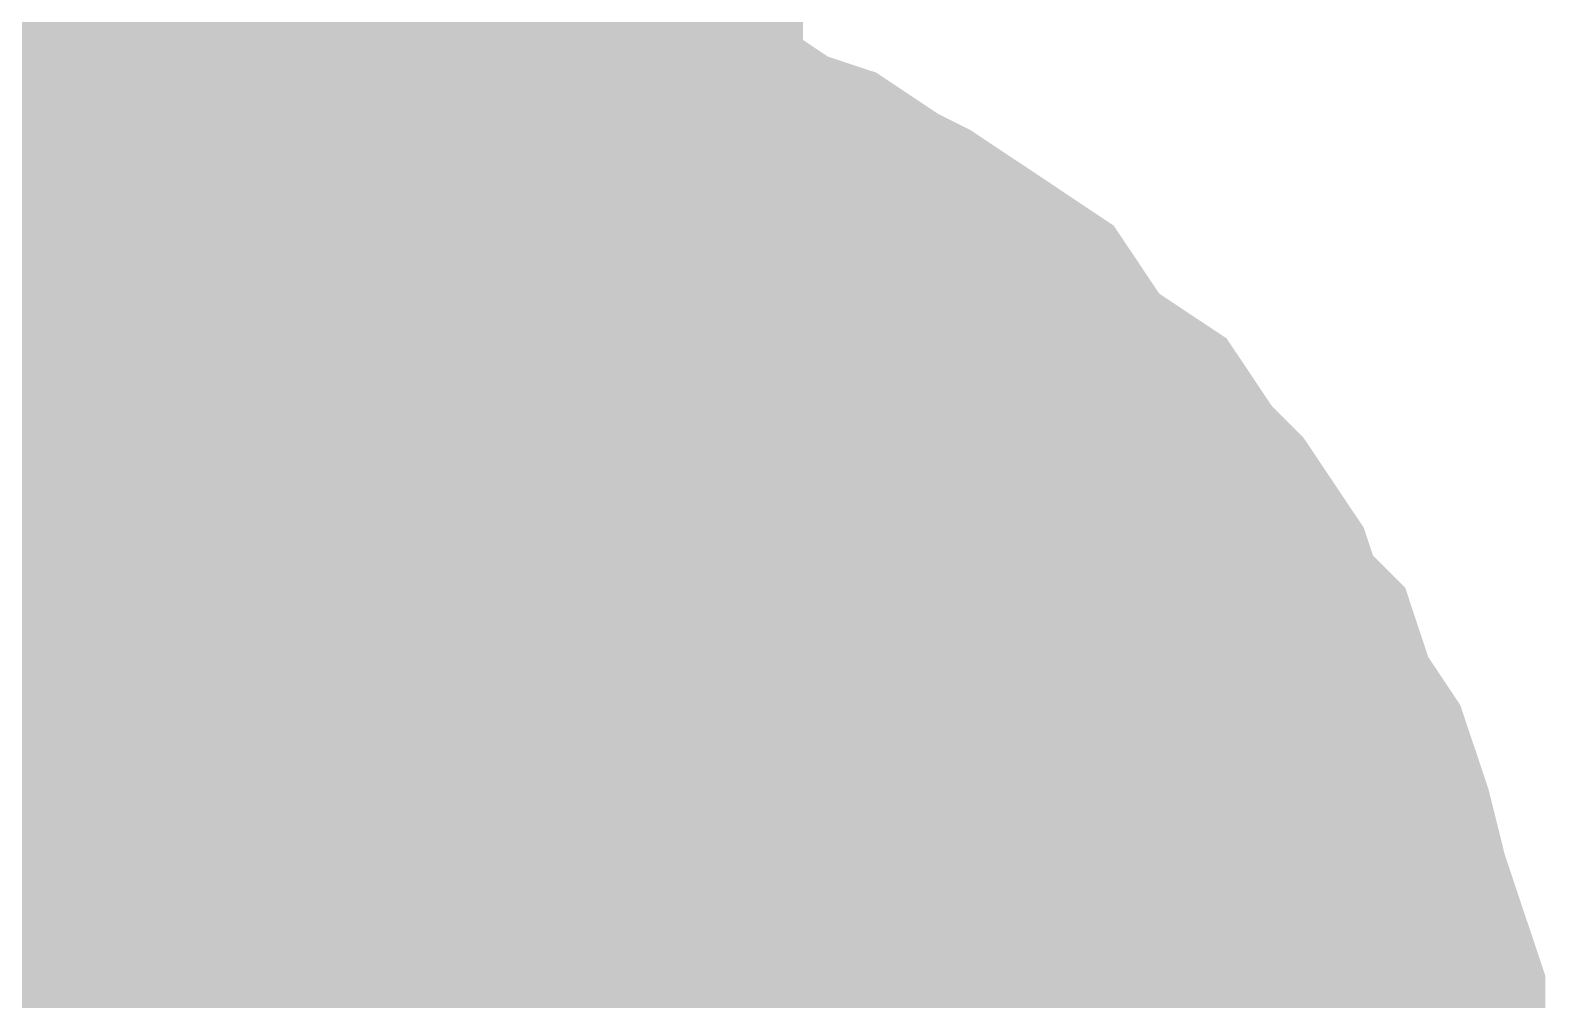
# Model space of a CAD drawing. Header units: inches. Extents: x 0 to 841, y 0 to 594.
# Drawn here: x 47.369 to 48.434, y 257.659 to 258.333 of the extents above; entities that cross this region are included whole.
import ezdxf

# ---------------------------------------------------------------- set-up
doc = ezdxf.new("R2010")
doc.units = ezdxf.units.IN
doc.layers.add('Sheet', color=255, linetype='Continuous')

msp = doc.modelspace()

# ---------------------------------------------------------------- linework, layer by layer
at = {"layer": 'Sheet'}
for points in [[(47.532, 257.4943, 0.7493, 0.7493, 0), (47.532, 262.4915, 0.7493, 0.7493, 0)], [(47.532, 262.4915, 0.2997, 0.2997, 0), (47.532, 257.4943, 0.2997, 0.2997, 0)], [(47.1951, 258.1793, 0.2997, 0.2997, 0), (47.2288, 258.2018, 0.2997, 0.2997, 0), (47.2625, 258.213, 0.2997, 0.2997, 0), (47.3074, 258.2243, 0.2997, 0.2997, 0), (47.3411, 258.2355, 0.2997, 0.2997, 0), (47.3747, 258.2467, 0.2997, 0.2997, 0), (47.4197, 258.2467, 0.2997, 0.2997, 0), (47.4533, 258.2579, 0.2997, 0.2997, 0), (47.487, 258.2579, 0.2997, 0.2997, 0), (47.532, 258.2579, 0.2997, 0.2997, 0)], [(47.1951, 258.1793, 0.2997, 0.2997, 0), (47.2288, 258.2018, 0.2997, 0.2997, 0), (47.2625, 258.213, 0.2997, 0.2997, 0), (47.3074, 258.2243, 0.2997, 0.2997, 0), (47.3411, 258.2355, 0.2997, 0.2997, 0), (47.3747, 258.2467, 0.2997, 0.2997, 0), (47.4197, 258.2467, 0.2997, 0.2997, 0), (47.4533, 258.2579, 0.2997, 0.2997, 0), (47.487, 258.2579, 0.2997, 0.2997, 0), (47.532, 258.2579, 0.2997, 0.2997, 0)], [(47.1951, 258.1793, 0.2997, 0.2997, 0), (47.2288, 258.2018, 0.2997, 0.2997, 0), (47.2625, 258.213, 0.2997, 0.2997, 0), (47.3074, 258.2243, 0.2997, 0.2997, 0), (47.3411, 258.2355, 0.2997, 0.2997, 0), (47.3747, 258.2467, 0.2997, 0.2997, 0), (47.4197, 258.2467, 0.2997, 0.2997, 0), (47.4533, 258.2579, 0.2997, 0.2997, 0), (47.487, 258.2579, 0.2997, 0.2997, 0), (47.532, 258.2579, 0.2997, 0.2997, 0)], [(47.1951, 258.1793, 0.2997, 0.2997, 0), (47.2288, 258.2018, 0.2997, 0.2997, 0), (47.2625, 258.213, 0.2997, 0.2997, 0), (47.3074, 258.2243, 0.2997, 0.2997, 0), (47.3411, 258.2355, 0.2997, 0.2997, 0), (47.3747, 258.2467, 0.2997, 0.2997, 0), (47.4197, 258.2467, 0.2997, 0.2997, 0), (47.4533, 258.2579, 0.2997, 0.2997, 0), (47.487, 258.2579, 0.2997, 0.2997, 0), (47.532, 258.2579, 0.2997, 0.2997, 0)], [(47.1951, 258.1793, 0.2997, 0.2997, 0), (47.2288, 258.2018, 0.2997, 0.2997, 0), (47.2625, 258.213, 0.2997, 0.2997, 0), (47.3074, 258.2243, 0.2997, 0.2997, 0), (47.3411, 258.2355, 0.2997, 0.2997, 0), (47.3747, 258.2467, 0.2997, 0.2997, 0), (47.4197, 258.2467, 0.2997, 0.2997, 0), (47.4533, 258.2579, 0.2997, 0.2997, 0), (47.487, 258.2579, 0.2997, 0.2997, 0), (47.532, 258.2579, 0.2997, 0.2997, 0)], [(47.532, 258.2579, 0.2997, 0.2997, 0), (47.532, 258.2579, 0.2997, 0.2997, 0)], [(47.532, 258.2579, 0.2997, 0.2997, 0), (47.5656, 258.2579, 0.2997, 0.2997, 0), (47.6106, 258.2579, 0.2997, 0.2997, 0), (47.6442, 258.2467, 0.2997, 0.2997, 0), (47.6892, 258.2467, 0.2997, 0.2997, 0), (47.7228, 258.2355, 0.2997, 0.2997, 0), (47.7565, 258.2243, 0.2997, 0.2997, 0), (47.7902, 258.213, 0.2997, 0.2997, 0), (47.8239, 258.2018, 0.2997, 0.2997, 0), (47.8576, 258.1793, 0.2997, 0.2997, 0), (47.8913, 258.1681, 0.2997, 0.2997, 0), (47.925, 258.1456, 0.2997, 0.2997, 0), (47.9474, 258.1344, 0.2997, 0.2997, 0), (47.9811, 258.112, 0.2997, 0.2997, 0), (48.0148, 258.0895, 0.2997, 0.2997, 0), (48.0373, 258.0558, 0.2997, 0.2997, 0), (48.0597, 258.0333, 0.2997, 0.2997, 0), (48.0934, 258.0109, 0.2997, 0.2997, 0), (48.1159, 257.9772, 0.2997, 0.2997, 0), (48.1383, 257.9547, 0.2997, 0.2997, 0), (48.1608, 257.9211, 0.2997, 0.2997, 0), (48.172, 257.8874, 0.2997, 0.2997, 0), (48.1945, 257.8649, 0.2997, 0.2997, 0), (48.2057, 257.8312, 0.2997, 0.2997, 0), (48.2281, 257.7975, 0.2997, 0.2997, 0), (48.2394, 257.7638, 0.2997, 0.2997, 0), (48.2506, 257.7189, 0.2997, 0.2997, 0), (48.2618, 257.6852, 0.2997, 0.2997, 0), (48.2731, 257.6515, 0.2997, 0.2997, 0), (48.2731, 257.6066, 0.2997, 0.2997, 0), (48.2843, 257.5729, 0.2997, 0.2997, 0), (48.2843, 257.5392, 0.2997, 0.2997, 0), (48.2843, 257.4943, 0.2997, 0.2997, 0)], [(47.532, 258.2579, 0.2997, 0.2997, 0), (47.532, 258.2579, 0.2997, 0.2997, 0)], [(47.532, 258.2579, 0.2997, 0.2997, 0), (47.5656, 258.2579, 0.2997, 0.2997, 0), (47.6106, 258.2579, 0.2997, 0.2997, 0), (47.6442, 258.2467, 0.2997, 0.2997, 0), (47.6892, 258.2467, 0.2997, 0.2997, 0), (47.7228, 258.2355, 0.2997, 0.2997, 0), (47.7565, 258.2243, 0.2997, 0.2997, 0), (47.7902, 258.213, 0.2997, 0.2997, 0), (47.8239, 258.2018, 0.2997, 0.2997, 0), (47.8576, 258.1793, 0.2997, 0.2997, 0), (47.8913, 258.1681, 0.2997, 0.2997, 0), (47.925, 258.1456, 0.2997, 0.2997, 0), (47.9474, 258.1344, 0.2997, 0.2997, 0), (47.9811, 258.112, 0.2997, 0.2997, 0), (48.0148, 258.0895, 0.2997, 0.2997, 0), (48.0373, 258.0558, 0.2997, 0.2997, 0), (48.0597, 258.0333, 0.2997, 0.2997, 0), (48.0934, 258.0109, 0.2997, 0.2997, 0), (48.1159, 257.9772, 0.2997, 0.2997, 0), (48.1383, 257.9547, 0.2997, 0.2997, 0), (48.1608, 257.9211, 0.2997, 0.2997, 0), (48.172, 257.8874, 0.2997, 0.2997, 0), (48.1945, 257.8649, 0.2997, 0.2997, 0), (48.2057, 257.8312, 0.2997, 0.2997, 0), (48.2281, 257.7975, 0.2997, 0.2997, 0), (48.2394, 257.7638, 0.2997, 0.2997, 0), (48.2506, 257.7189, 0.2997, 0.2997, 0), (48.2618, 257.6852, 0.2997, 0.2997, 0), (48.2731, 257.6515, 0.2997, 0.2997, 0), (48.2731, 257.6066, 0.2997, 0.2997, 0), (48.2843, 257.5729, 0.2997, 0.2997, 0), (48.2843, 257.5392, 0.2997, 0.2997, 0), (48.2843, 257.4943, 0.2997, 0.2997, 0)], [(47.532, 258.2579, 0.2997, 0.2997, 0), (47.532, 258.2579, 0.2997, 0.2997, 0)], [(47.532, 258.2579, 0.2997, 0.2997, 0), (47.5656, 258.2579, 0.2997, 0.2997, 0), (47.6106, 258.2579, 0.2997, 0.2997, 0), (47.6442, 258.2467, 0.2997, 0.2997, 0), (47.6892, 258.2467, 0.2997, 0.2997, 0), (47.7228, 258.2355, 0.2997, 0.2997, 0), (47.7565, 258.2243, 0.2997, 0.2997, 0), (47.7902, 258.213, 0.2997, 0.2997, 0), (47.8239, 258.2018, 0.2997, 0.2997, 0), (47.8576, 258.1793, 0.2997, 0.2997, 0), (47.8913, 258.1681, 0.2997, 0.2997, 0), (47.925, 258.1456, 0.2997, 0.2997, 0), (47.9474, 258.1344, 0.2997, 0.2997, 0), (47.9811, 258.112, 0.2997, 0.2997, 0), (48.0148, 258.0895, 0.2997, 0.2997, 0), (48.0373, 258.0558, 0.2997, 0.2997, 0), (48.0597, 258.0333, 0.2997, 0.2997, 0), (48.0934, 258.0109, 0.2997, 0.2997, 0), (48.1159, 257.9772, 0.2997, 0.2997, 0), (48.1383, 257.9547, 0.2997, 0.2997, 0), (48.1608, 257.9211, 0.2997, 0.2997, 0), (48.172, 257.8874, 0.2997, 0.2997, 0), (48.1945, 257.8649, 0.2997, 0.2997, 0), (48.2057, 257.8312, 0.2997, 0.2997, 0), (48.2281, 257.7975, 0.2997, 0.2997, 0), (48.2394, 257.7638, 0.2997, 0.2997, 0), (48.2506, 257.7189, 0.2997, 0.2997, 0), (48.2618, 257.6852, 0.2997, 0.2997, 0), (48.2731, 257.6515, 0.2997, 0.2997, 0), (48.2731, 257.6066, 0.2997, 0.2997, 0), (48.2843, 257.5729, 0.2997, 0.2997, 0), (48.2843, 257.5392, 0.2997, 0.2997, 0), (48.2843, 257.4943, 0.2997, 0.2997, 0)], [(47.532, 258.2579, 0.2997, 0.2997, 0), (47.532, 258.2579, 0.2997, 0.2997, 0)], [(47.532, 258.2579, 0.2997, 0.2997, 0), (47.5656, 258.2579, 0.2997, 0.2997, 0), (47.6106, 258.2579, 0.2997, 0.2997, 0), (47.6442, 258.2467, 0.2997, 0.2997, 0), (47.6892, 258.2467, 0.2997, 0.2997, 0), (47.7228, 258.2355, 0.2997, 0.2997, 0), (47.7565, 258.2243, 0.2997, 0.2997, 0), (47.7902, 258.213, 0.2997, 0.2997, 0), (47.8239, 258.2018, 0.2997, 0.2997, 0), (47.8576, 258.1793, 0.2997, 0.2997, 0), (47.8913, 258.1681, 0.2997, 0.2997, 0), (47.925, 258.1456, 0.2997, 0.2997, 0), (47.9474, 258.1344, 0.2997, 0.2997, 0), (47.9811, 258.112, 0.2997, 0.2997, 0), (48.0148, 258.0895, 0.2997, 0.2997, 0), (48.0373, 258.0558, 0.2997, 0.2997, 0), (48.0597, 258.0333, 0.2997, 0.2997, 0), (48.0934, 258.0109, 0.2997, 0.2997, 0), (48.1159, 257.9772, 0.2997, 0.2997, 0), (48.1383, 257.9547, 0.2997, 0.2997, 0), (48.1608, 257.9211, 0.2997, 0.2997, 0), (48.172, 257.8874, 0.2997, 0.2997, 0), (48.1945, 257.8649, 0.2997, 0.2997, 0), (48.2057, 257.8312, 0.2997, 0.2997, 0), (48.2281, 257.7975, 0.2997, 0.2997, 0), (48.2394, 257.7638, 0.2997, 0.2997, 0), (48.2506, 257.7189, 0.2997, 0.2997, 0), (48.2618, 257.6852, 0.2997, 0.2997, 0), (48.2731, 257.6515, 0.2997, 0.2997, 0), (48.2731, 257.6066, 0.2997, 0.2997, 0), (48.2843, 257.5729, 0.2997, 0.2997, 0), (48.2843, 257.5392, 0.2997, 0.2997, 0), (48.2843, 257.4943, 0.2997, 0.2997, 0)], [(47.532, 258.2579, 0.2997, 0.2997, 0), (47.532, 258.2579, 0.2997, 0.2997, 0)], [(47.532, 258.2579, 0.2997, 0.2997, 0), (47.5656, 258.2579, 0.2997, 0.2997, 0), (47.6106, 258.2579, 0.2997, 0.2997, 0), (47.6442, 258.2467, 0.2997, 0.2997, 0), (47.6892, 258.2467, 0.2997, 0.2997, 0), (47.7228, 258.2355, 0.2997, 0.2997, 0), (47.7565, 258.2243, 0.2997, 0.2997, 0), (47.7902, 258.213, 0.2997, 0.2997, 0), (47.8239, 258.2018, 0.2997, 0.2997, 0), (47.8576, 258.1793, 0.2997, 0.2997, 0), (47.8913, 258.1681, 0.2997, 0.2997, 0), (47.925, 258.1456, 0.2997, 0.2997, 0), (47.9474, 258.1344, 0.2997, 0.2997, 0), (47.9811, 258.112, 0.2997, 0.2997, 0), (48.0148, 258.0895, 0.2997, 0.2997, 0), (48.0373, 258.0558, 0.2997, 0.2997, 0), (48.0597, 258.0333, 0.2997, 0.2997, 0), (48.0934, 258.0109, 0.2997, 0.2997, 0), (48.1159, 257.9772, 0.2997, 0.2997, 0), (48.1383, 257.9547, 0.2997, 0.2997, 0), (48.1608, 257.9211, 0.2997, 0.2997, 0), (48.172, 257.8874, 0.2997, 0.2997, 0), (48.1945, 257.8649, 0.2997, 0.2997, 0), (48.2057, 257.8312, 0.2997, 0.2997, 0), (48.2281, 257.7975, 0.2997, 0.2997, 0), (48.2394, 257.7638, 0.2997, 0.2997, 0), (48.2506, 257.7189, 0.2997, 0.2997, 0), (48.2618, 257.6852, 0.2997, 0.2997, 0), (48.2731, 257.6515, 0.2997, 0.2997, 0), (48.2731, 257.6066, 0.2997, 0.2997, 0), (48.2843, 257.5729, 0.2997, 0.2997, 0), (48.2843, 257.5392, 0.2997, 0.2997, 0), (48.2843, 257.4943, 0.2997, 0.2997, 0)], [(47.3074, 258.2243, 0.0991, 0.0991, 0), (47.3411, 258.2355, 0.0991, 0.0991, 0), (47.3747, 258.2467, 0.0991, 0.0991, 0), (47.4197, 258.2467, 0.0991, 0.0991, 0), (47.4533, 258.2579, 0.0991, 0.0991, 0), (47.487, 258.2579, 0.0991, 0.0991, 0), (47.532, 258.2579, 0.0991, 0.0991, 0)], [(47.3074, 258.2243, 0.0991, 0.0991, 0), (47.3411, 258.2355, 0.0991, 0.0991, 0), (47.3747, 258.2467, 0.0991, 0.0991, 0), (47.4197, 258.2467, 0.0991, 0.0991, 0), (47.4533, 258.2579, 0.0991, 0.0991, 0), (47.487, 258.2579, 0.0991, 0.0991, 0), (47.532, 258.2579, 0.0991, 0.0991, 0)], [(47.3074, 258.2243, 0.0991, 0.0991, 0), (47.3411, 258.2355, 0.0991, 0.0991, 0), (47.3747, 258.2467, 0.0991, 0.0991, 0), (47.4197, 258.2467, 0.0991, 0.0991, 0), (47.4533, 258.2579, 0.0991, 0.0991, 0), (47.487, 258.2579, 0.0991, 0.0991, 0), (47.532, 258.2579, 0.0991, 0.0991, 0)], [(47.3074, 258.2243, 0.0991, 0.0991, 0), (47.3411, 258.2355, 0.0991, 0.0991, 0), (47.3747, 258.2467, 0.0991, 0.0991, 0), (47.4197, 258.2467, 0.0991, 0.0991, 0), (47.4533, 258.2579, 0.0991, 0.0991, 0), (47.487, 258.2579, 0.0991, 0.0991, 0), (47.532, 258.2579, 0.0991, 0.0991, 0)], [(47.3074, 258.2243, 0.0991, 0.0991, 0), (47.3411, 258.2355, 0.0991, 0.0991, 0), (47.3747, 258.2467, 0.0991, 0.0991, 0), (47.4197, 258.2467, 0.0991, 0.0991, 0), (47.4533, 258.2579, 0.0991, 0.0991, 0), (47.487, 258.2579, 0.0991, 0.0991, 0), (47.532, 258.2579, 0.0991, 0.0991, 0)], [(47.532, 258.2579, 0.0991, 0.0991, 0), (47.532, 258.2579, 0.0991, 0.0991, 0)], [(47.532, 258.2579, 0.0991, 0.0991, 0), (47.5656, 258.2579, 0.0991, 0.0991, 0), (47.6106, 258.2579, 0.0991, 0.0991, 0), (47.6442, 258.2467, 0.0991, 0.0991, 0), (47.6892, 258.2467, 0.0991, 0.0991, 0), (47.7228, 258.2355, 0.0991, 0.0991, 0), (47.7565, 258.2243, 0.0991, 0.0991, 0), (47.7902, 258.213, 0.0991, 0.0991, 0), (47.8239, 258.2018, 0.0991, 0.0991, 0), (47.8576, 258.1793, 0.0991, 0.0991, 0), (47.8913, 258.1681, 0.0991, 0.0991, 0), (47.925, 258.1456, 0.0991, 0.0991, 0), (47.9474, 258.1344, 0.0991, 0.0991, 0), (47.9811, 258.112, 0.0991, 0.0991, 0), (48.0148, 258.0895, 0.0991, 0.0991, 0), (48.0373, 258.0558, 0.0991, 0.0991, 0), (48.0597, 258.0333, 0.0991, 0.0991, 0), (48.0934, 258.0109, 0.0991, 0.0991, 0), (48.1159, 257.9772, 0.0991, 0.0991, 0), (48.1383, 257.9547, 0.0991, 0.0991, 0), (48.1608, 257.9211, 0.0991, 0.0991, 0), (48.172, 257.8874, 0.0991, 0.0991, 0), (48.1945, 257.8649, 0.0991, 0.0991, 0), (48.2057, 257.8312, 0.0991, 0.0991, 0), (48.2281, 257.7975, 0.0991, 0.0991, 0), (48.2394, 257.7638, 0.0991, 0.0991, 0), (48.2506, 257.7189, 0.0991, 0.0991, 0), (48.2618, 257.6852, 0.0991, 0.0991, 0), (48.2731, 257.6515, 0.0991, 0.0991, 0), (48.2731, 257.6066, 0.0991, 0.0991, 0)], [(47.532, 258.2579, 0.0991, 0.0991, 0), (47.532, 258.2579, 0.0991, 0.0991, 0)], [(47.532, 258.2579, 0.0991, 0.0991, 0), (47.5656, 258.2579, 0.0991, 0.0991, 0), (47.6106, 258.2579, 0.0991, 0.0991, 0), (47.6442, 258.2467, 0.0991, 0.0991, 0), (47.6892, 258.2467, 0.0991, 0.0991, 0), (47.7228, 258.2355, 0.0991, 0.0991, 0), (47.7565, 258.2243, 0.0991, 0.0991, 0), (47.7902, 258.213, 0.0991, 0.0991, 0), (47.8239, 258.2018, 0.0991, 0.0991, 0), (47.8576, 258.1793, 0.0991, 0.0991, 0), (47.8913, 258.1681, 0.0991, 0.0991, 0), (47.925, 258.1456, 0.0991, 0.0991, 0), (47.9474, 258.1344, 0.0991, 0.0991, 0), (47.9811, 258.112, 0.0991, 0.0991, 0), (48.0148, 258.0895, 0.0991, 0.0991, 0), (48.0373, 258.0558, 0.0991, 0.0991, 0), (48.0597, 258.0333, 0.0991, 0.0991, 0), (48.0934, 258.0109, 0.0991, 0.0991, 0), (48.1159, 257.9772, 0.0991, 0.0991, 0), (48.1383, 257.9547, 0.0991, 0.0991, 0), (48.1608, 257.9211, 0.0991, 0.0991, 0), (48.172, 257.8874, 0.0991, 0.0991, 0), (48.1945, 257.8649, 0.0991, 0.0991, 0), (48.2057, 257.8312, 0.0991, 0.0991, 0), (48.2281, 257.7975, 0.0991, 0.0991, 0), (48.2394, 257.7638, 0.0991, 0.0991, 0), (48.2506, 257.7189, 0.0991, 0.0991, 0), (48.2618, 257.6852, 0.0991, 0.0991, 0), (48.2731, 257.6515, 0.0991, 0.0991, 0), (48.2731, 257.6066, 0.0991, 0.0991, 0)], [(47.532, 258.2579, 0.0991, 0.0991, 0), (47.532, 258.2579, 0.0991, 0.0991, 0)], [(47.532, 258.2579, 0.0991, 0.0991, 0), (47.5656, 258.2579, 0.0991, 0.0991, 0), (47.6106, 258.2579, 0.0991, 0.0991, 0), (47.6442, 258.2467, 0.0991, 0.0991, 0), (47.6892, 258.2467, 0.0991, 0.0991, 0), (47.7228, 258.2355, 0.0991, 0.0991, 0), (47.7565, 258.2243, 0.0991, 0.0991, 0), (47.7902, 258.213, 0.0991, 0.0991, 0), (47.8239, 258.2018, 0.0991, 0.0991, 0), (47.8576, 258.1793, 0.0991, 0.0991, 0), (47.8913, 258.1681, 0.0991, 0.0991, 0), (47.925, 258.1456, 0.0991, 0.0991, 0), (47.9474, 258.1344, 0.0991, 0.0991, 0), (47.9811, 258.112, 0.0991, 0.0991, 0), (48.0148, 258.0895, 0.0991, 0.0991, 0), (48.0373, 258.0558, 0.0991, 0.0991, 0), (48.0597, 258.0333, 0.0991, 0.0991, 0), (48.0934, 258.0109, 0.0991, 0.0991, 0), (48.1159, 257.9772, 0.0991, 0.0991, 0), (48.1383, 257.9547, 0.0991, 0.0991, 0), (48.1608, 257.9211, 0.0991, 0.0991, 0), (48.172, 257.8874, 0.0991, 0.0991, 0), (48.1945, 257.8649, 0.0991, 0.0991, 0), (48.2057, 257.8312, 0.0991, 0.0991, 0), (48.2281, 257.7975, 0.0991, 0.0991, 0), (48.2394, 257.7638, 0.0991, 0.0991, 0), (48.2506, 257.7189, 0.0991, 0.0991, 0), (48.2618, 257.6852, 0.0991, 0.0991, 0), (48.2731, 257.6515, 0.0991, 0.0991, 0), (48.2731, 257.6066, 0.0991, 0.0991, 0)], [(47.532, 258.2579, 0.0991, 0.0991, 0), (47.532, 258.2579, 0.0991, 0.0991, 0)], [(47.532, 258.2579, 0.0991, 0.0991, 0), (47.5656, 258.2579, 0.0991, 0.0991, 0), (47.6106, 258.2579, 0.0991, 0.0991, 0), (47.6442, 258.2467, 0.0991, 0.0991, 0), (47.6892, 258.2467, 0.0991, 0.0991, 0), (47.7228, 258.2355, 0.0991, 0.0991, 0), (47.7565, 258.2243, 0.0991, 0.0991, 0), (47.7902, 258.213, 0.0991, 0.0991, 0), (47.8239, 258.2018, 0.0991, 0.0991, 0), (47.8576, 258.1793, 0.0991, 0.0991, 0), (47.8913, 258.1681, 0.0991, 0.0991, 0), (47.925, 258.1456, 0.0991, 0.0991, 0), (47.9474, 258.1344, 0.0991, 0.0991, 0), (47.9811, 258.112, 0.0991, 0.0991, 0), (48.0148, 258.0895, 0.0991, 0.0991, 0), (48.0373, 258.0558, 0.0991, 0.0991, 0), (48.0597, 258.0333, 0.0991, 0.0991, 0), (48.0934, 258.0109, 0.0991, 0.0991, 0), (48.1159, 257.9772, 0.0991, 0.0991, 0), (48.1383, 257.9547, 0.0991, 0.0991, 0), (48.1608, 257.9211, 0.0991, 0.0991, 0), (48.172, 257.8874, 0.0991, 0.0991, 0), (48.1945, 257.8649, 0.0991, 0.0991, 0), (48.2057, 257.8312, 0.0991, 0.0991, 0), (48.2281, 257.7975, 0.0991, 0.0991, 0), (48.2394, 257.7638, 0.0991, 0.0991, 0), (48.2506, 257.7189, 0.0991, 0.0991, 0), (48.2618, 257.6852, 0.0991, 0.0991, 0), (48.2731, 257.6515, 0.0991, 0.0991, 0), (48.2731, 257.6066, 0.0991, 0.0991, 0)], [(47.532, 258.2579, 0.0991, 0.0991, 0), (47.532, 258.2579, 0.0991, 0.0991, 0)], [(47.532, 258.2579, 0.0991, 0.0991, 0), (47.5656, 258.2579, 0.0991, 0.0991, 0), (47.6106, 258.2579, 0.0991, 0.0991, 0), (47.6442, 258.2467, 0.0991, 0.0991, 0), (47.6892, 258.2467, 0.0991, 0.0991, 0), (47.7228, 258.2355, 0.0991, 0.0991, 0), (47.7565, 258.2243, 0.0991, 0.0991, 0), (47.7902, 258.213, 0.0991, 0.0991, 0), (47.8239, 258.2018, 0.0991, 0.0991, 0), (47.8576, 258.1793, 0.0991, 0.0991, 0), (47.8913, 258.1681, 0.0991, 0.0991, 0), (47.925, 258.1456, 0.0991, 0.0991, 0), (47.9474, 258.1344, 0.0991, 0.0991, 0), (47.9811, 258.112, 0.0991, 0.0991, 0), (48.0148, 258.0895, 0.0991, 0.0991, 0), (48.0373, 258.0558, 0.0991, 0.0991, 0), (48.0597, 258.0333, 0.0991, 0.0991, 0), (48.0934, 258.0109, 0.0991, 0.0991, 0), (48.1159, 257.9772, 0.0991, 0.0991, 0), (48.1383, 257.9547, 0.0991, 0.0991, 0), (48.1608, 257.9211, 0.0991, 0.0991, 0), (48.172, 257.8874, 0.0991, 0.0991, 0), (48.1945, 257.8649, 0.0991, 0.0991, 0), (48.2057, 257.8312, 0.0991, 0.0991, 0), (48.2281, 257.7975, 0.0991, 0.0991, 0), (48.2394, 257.7638, 0.0991, 0.0991, 0), (48.2506, 257.7189, 0.0991, 0.0991, 0), (48.2618, 257.6852, 0.0991, 0.0991, 0), (48.2731, 257.6515, 0.0991, 0.0991, 0), (48.2731, 257.6066, 0.0991, 0.0991, 0)], [(47.2063, 257.8874, 0.2997, 0.2997, 0), (47.2288, 257.8986, 0.2997, 0.2997, 0), (47.24, 257.9098, 0.2997, 0.2997, 0), (47.2625, 257.9323, 0.2997, 0.2997, 0), (47.2849, 257.9435, 0.2997, 0.2997, 0), (47.3074, 257.9547, 0.2997, 0.2997, 0), (47.3298, 257.9547, 0.2997, 0.2997, 0), (47.3523, 257.966, 0.2997, 0.2997, 0), (47.3747, 257.9772, 0.2997, 0.2997, 0), (47.4084, 257.9884, 0.2997, 0.2997, 0), (47.4309, 257.9884, 0.2997, 0.2997, 0), (47.4533, 257.9884, 0.2997, 0.2997, 0), (47.4758, 257.9997, 0.2997, 0.2997, 0), (47.5095, 257.9997, 0.2997, 0.2997, 0), (47.532, 257.9997, 0.2997, 0.2997, 0)], [(47.2063, 257.8874, 0.2997, 0.2997, 0), (47.2288, 257.8986, 0.2997, 0.2997, 0), (47.24, 257.9098, 0.2997, 0.2997, 0), (47.2625, 257.9323, 0.2997, 0.2997, 0), (47.2849, 257.9435, 0.2997, 0.2997, 0), (47.3074, 257.9547, 0.2997, 0.2997, 0), (47.3298, 257.9547, 0.2997, 0.2997, 0), (47.3523, 257.966, 0.2997, 0.2997, 0), (47.3747, 257.9772, 0.2997, 0.2997, 0), (47.4084, 257.9884, 0.2997, 0.2997, 0), (47.4309, 257.9884, 0.2997, 0.2997, 0), (47.4533, 257.9884, 0.2997, 0.2997, 0), (47.4758, 257.9997, 0.2997, 0.2997, 0), (47.5095, 257.9997, 0.2997, 0.2997, 0), (47.532, 257.9997, 0.2997, 0.2997, 0)], [(47.2063, 257.8874, 0.2997, 0.2997, 0), (47.2288, 257.8986, 0.2997, 0.2997, 0), (47.24, 257.9098, 0.2997, 0.2997, 0), (47.2625, 257.9323, 0.2997, 0.2997, 0), (47.2849, 257.9435, 0.2997, 0.2997, 0), (47.3074, 257.9547, 0.2997, 0.2997, 0), (47.3298, 257.9547, 0.2997, 0.2997, 0), (47.3523, 257.966, 0.2997, 0.2997, 0), (47.3747, 257.9772, 0.2997, 0.2997, 0), (47.4084, 257.9884, 0.2997, 0.2997, 0), (47.4309, 257.9884, 0.2997, 0.2997, 0), (47.4533, 257.9884, 0.2997, 0.2997, 0), (47.4758, 257.9997, 0.2997, 0.2997, 0), (47.5095, 257.9997, 0.2997, 0.2997, 0), (47.532, 257.9997, 0.2997, 0.2997, 0)], [(47.532, 257.9997, 0.2997, 0.2997, 0), (47.532, 257.9997, 0.2997, 0.2997, 0)], [(47.532, 257.9997, 0.2997, 0.2997, 0), (47.5544, 257.9997, 0.2997, 0.2997, 0), (47.5881, 257.9997, 0.2997, 0.2997, 0), (47.6106, 257.9884, 0.2997, 0.2997, 0), (47.633, 257.9884, 0.2997, 0.2997, 0), (47.6555, 257.9884, 0.2997, 0.2997, 0), (47.6779, 257.9772, 0.2997, 0.2997, 0), (47.7116, 257.966, 0.2997, 0.2997, 0), (47.7341, 257.9547, 0.2997, 0.2997, 0), (47.7565, 257.9547, 0.2997, 0.2997, 0), (47.779, 257.9435, 0.2997, 0.2997, 0), (47.7902, 257.9323, 0.2997, 0.2997, 0), (47.8127, 257.9098, 0.2997, 0.2997, 0), (47.8351, 257.8986, 0.2997, 0.2997, 0), (47.8576, 257.8874, 0.2997, 0.2997, 0), (47.8688, 257.8649, 0.2997, 0.2997, 0), (47.8913, 257.8537, 0.2997, 0.2997, 0), (47.9025, 257.8312, 0.2997, 0.2997, 0), (47.925, 257.82, 0.2997, 0.2997, 0), (47.9362, 257.7975, 0.2997, 0.2997, 0), (47.9474, 257.7751, 0.2997, 0.2997, 0), (47.9699, 257.7526, 0.2997, 0.2997, 0), (47.9811, 257.7414, 0.2997, 0.2997, 0), (47.9923, 257.7189, 0.2997, 0.2997, 0), (47.9923, 257.6965, 0.2997, 0.2997, 0), (48.0036, 257.674, 0.2997, 0.2997, 0), (48.0148, 257.6403, 0.2997, 0.2997, 0), (48.026, 257.6179, 0.2997, 0.2997, 0), (48.026, 257.5954, 0.2997, 0.2997, 0), (48.026, 257.5729, 0.2997, 0.2997, 0), (48.0373, 257.5505, 0.2997, 0.2997, 0), (48.0373, 257.5168, 0.2997, 0.2997, 0), (48.0373, 257.4943, 0.2997, 0.2997, 0)], [(47.532, 257.9997, 0.2997, 0.2997, 0), (47.532, 257.9997, 0.2997, 0.2997, 0)], [(47.532, 257.9997, 0.2997, 0.2997, 0), (47.5544, 257.9997, 0.2997, 0.2997, 0), (47.5881, 257.9997, 0.2997, 0.2997, 0), (47.6106, 257.9884, 0.2997, 0.2997, 0), (47.633, 257.9884, 0.2997, 0.2997, 0), (47.6555, 257.9884, 0.2997, 0.2997, 0), (47.6779, 257.9772, 0.2997, 0.2997, 0), (47.7116, 257.966, 0.2997, 0.2997, 0), (47.7341, 257.9547, 0.2997, 0.2997, 0), (47.7565, 257.9547, 0.2997, 0.2997, 0), (47.779, 257.9435, 0.2997, 0.2997, 0), (47.7902, 257.9323, 0.2997, 0.2997, 0), (47.8127, 257.9098, 0.2997, 0.2997, 0), (47.8351, 257.8986, 0.2997, 0.2997, 0), (47.8576, 257.8874, 0.2997, 0.2997, 0), (47.8688, 257.8649, 0.2997, 0.2997, 0), (47.8913, 257.8537, 0.2997, 0.2997, 0), (47.9025, 257.8312, 0.2997, 0.2997, 0), (47.925, 257.82, 0.2997, 0.2997, 0), (47.9362, 257.7975, 0.2997, 0.2997, 0), (47.9474, 257.7751, 0.2997, 0.2997, 0), (47.9699, 257.7526, 0.2997, 0.2997, 0), (47.9811, 257.7414, 0.2997, 0.2997, 0), (47.9923, 257.7189, 0.2997, 0.2997, 0), (47.9923, 257.6965, 0.2997, 0.2997, 0), (48.0036, 257.674, 0.2997, 0.2997, 0), (48.0148, 257.6403, 0.2997, 0.2997, 0), (48.026, 257.6179, 0.2997, 0.2997, 0), (48.026, 257.5954, 0.2997, 0.2997, 0), (48.026, 257.5729, 0.2997, 0.2997, 0), (48.0373, 257.5505, 0.2997, 0.2997, 0), (48.0373, 257.5168, 0.2997, 0.2997, 0), (48.0373, 257.4943, 0.2997, 0.2997, 0)], [(47.532, 257.9997, 0.2997, 0.2997, 0), (47.532, 257.9997, 0.2997, 0.2997, 0)], [(47.532, 257.9997, 0.2997, 0.2997, 0), (47.5544, 257.9997, 0.2997, 0.2997, 0), (47.5881, 257.9997, 0.2997, 0.2997, 0), (47.6106, 257.9884, 0.2997, 0.2997, 0), (47.633, 257.9884, 0.2997, 0.2997, 0), (47.6555, 257.9884, 0.2997, 0.2997, 0), (47.6779, 257.9772, 0.2997, 0.2997, 0), (47.7116, 257.966, 0.2997, 0.2997, 0), (47.7341, 257.9547, 0.2997, 0.2997, 0), (47.7565, 257.9547, 0.2997, 0.2997, 0), (47.779, 257.9435, 0.2997, 0.2997, 0), (47.7902, 257.9323, 0.2997, 0.2997, 0), (47.8127, 257.9098, 0.2997, 0.2997, 0), (47.8351, 257.8986, 0.2997, 0.2997, 0), (47.8576, 257.8874, 0.2997, 0.2997, 0), (47.8688, 257.8649, 0.2997, 0.2997, 0), (47.8913, 257.8537, 0.2997, 0.2997, 0), (47.9025, 257.8312, 0.2997, 0.2997, 0), (47.925, 257.82, 0.2997, 0.2997, 0), (47.9362, 257.7975, 0.2997, 0.2997, 0), (47.9474, 257.7751, 0.2997, 0.2997, 0), (47.9699, 257.7526, 0.2997, 0.2997, 0), (47.9811, 257.7414, 0.2997, 0.2997, 0), (47.9923, 257.7189, 0.2997, 0.2997, 0), (47.9923, 257.6965, 0.2997, 0.2997, 0), (48.0036, 257.674, 0.2997, 0.2997, 0), (48.0148, 257.6403, 0.2997, 0.2997, 0), (48.026, 257.6179, 0.2997, 0.2997, 0), (48.026, 257.5954, 0.2997, 0.2997, 0), (48.026, 257.5729, 0.2997, 0.2997, 0), (48.0373, 257.5505, 0.2997, 0.2997, 0), (48.0373, 257.5168, 0.2997, 0.2997, 0), (48.0373, 257.4943, 0.2997, 0.2997, 0)], [(47.3074, 257.9547, 0.0991, 0.0991, 0), (47.3298, 257.9547, 0.0991, 0.0991, 0), (47.3523, 257.966, 0.0991, 0.0991, 0), (47.3747, 257.9772, 0.0991, 0.0991, 0), (47.4084, 257.9884, 0.0991, 0.0991, 0), (47.4309, 257.9884, 0.0991, 0.0991, 0), (47.4533, 257.9884, 0.0991, 0.0991, 0), (47.4758, 257.9997, 0.0991, 0.0991, 0), (47.5095, 257.9997, 0.0991, 0.0991, 0), (47.532, 257.9997, 0.0991, 0.0991, 0)], [(47.3074, 257.9547, 0.0991, 0.0991, 0), (47.3298, 257.9547, 0.0991, 0.0991, 0), (47.3523, 257.966, 0.0991, 0.0991, 0), (47.3747, 257.9772, 0.0991, 0.0991, 0), (47.4084, 257.9884, 0.0991, 0.0991, 0), (47.4309, 257.9884, 0.0991, 0.0991, 0), (47.4533, 257.9884, 0.0991, 0.0991, 0), (47.4758, 257.9997, 0.0991, 0.0991, 0), (47.5095, 257.9997, 0.0991, 0.0991, 0), (47.532, 257.9997, 0.0991, 0.0991, 0)], [(47.3074, 257.9547, 0.0991, 0.0991, 0), (47.3298, 257.9547, 0.0991, 0.0991, 0), (47.3523, 257.966, 0.0991, 0.0991, 0), (47.3747, 257.9772, 0.0991, 0.0991, 0), (47.4084, 257.9884, 0.0991, 0.0991, 0), (47.4309, 257.9884, 0.0991, 0.0991, 0), (47.4533, 257.9884, 0.0991, 0.0991, 0), (47.4758, 257.9997, 0.0991, 0.0991, 0), (47.5095, 257.9997, 0.0991, 0.0991, 0), (47.532, 257.9997, 0.0991, 0.0991, 0)], [(47.532, 257.9997, 0.0991, 0.0991, 0), (47.532, 257.9997, 0.0991, 0.0991, 0)], [(47.532, 257.9997, 0.0991, 0.0991, 0), (47.5544, 257.9997, 0.0991, 0.0991, 0), (47.5881, 257.9997, 0.0991, 0.0991, 0), (47.6106, 257.9884, 0.0991, 0.0991, 0), (47.633, 257.9884, 0.0991, 0.0991, 0), (47.6555, 257.9884, 0.0991, 0.0991, 0), (47.6779, 257.9772, 0.0991, 0.0991, 0), (47.7116, 257.966, 0.0991, 0.0991, 0), (47.7341, 257.9547, 0.0991, 0.0991, 0), (47.7565, 257.9547, 0.0991, 0.0991, 0), (47.779, 257.9435, 0.0991, 0.0991, 0), (47.7902, 257.9323, 0.0991, 0.0991, 0), (47.8127, 257.9098, 0.0991, 0.0991, 0), (47.8351, 257.8986, 0.0991, 0.0991, 0), (47.8576, 257.8874, 0.0991, 0.0991, 0), (47.8688, 257.8649, 0.0991, 0.0991, 0), (47.8913, 257.8537, 0.0991, 0.0991, 0), (47.9025, 257.8312, 0.0991, 0.0991, 0), (47.925, 257.82, 0.0991, 0.0991, 0), (47.9362, 257.7975, 0.0991, 0.0991, 0), (47.9474, 257.7751, 0.0991, 0.0991, 0), (47.9699, 257.7526, 0.0991, 0.0991, 0), (47.9811, 257.7414, 0.0991, 0.0991, 0), (47.9923, 257.7189, 0.0991, 0.0991, 0), (47.9923, 257.6965, 0.0991, 0.0991, 0), (48.0036, 257.674, 0.0991, 0.0991, 0), (48.0148, 257.6403, 0.0991, 0.0991, 0), (48.026, 257.6179, 0.0991, 0.0991, 0), (48.026, 257.5954, 0.0991, 0.0991, 0)], [(47.532, 257.9997, 0.0991, 0.0991, 0), (47.532, 257.9997, 0.0991, 0.0991, 0)], [(47.532, 257.9997, 0.0991, 0.0991, 0), (47.5544, 257.9997, 0.0991, 0.0991, 0), (47.5881, 257.9997, 0.0991, 0.0991, 0), (47.6106, 257.9884, 0.0991, 0.0991, 0), (47.633, 257.9884, 0.0991, 0.0991, 0), (47.6555, 257.9884, 0.0991, 0.0991, 0), (47.6779, 257.9772, 0.0991, 0.0991, 0), (47.7116, 257.966, 0.0991, 0.0991, 0), (47.7341, 257.9547, 0.0991, 0.0991, 0), (47.7565, 257.9547, 0.0991, 0.0991, 0), (47.779, 257.9435, 0.0991, 0.0991, 0), (47.7902, 257.9323, 0.0991, 0.0991, 0), (47.8127, 257.9098, 0.0991, 0.0991, 0), (47.8351, 257.8986, 0.0991, 0.0991, 0), (47.8576, 257.8874, 0.0991, 0.0991, 0), (47.8688, 257.8649, 0.0991, 0.0991, 0), (47.8913, 257.8537, 0.0991, 0.0991, 0), (47.9025, 257.8312, 0.0991, 0.0991, 0), (47.925, 257.82, 0.0991, 0.0991, 0), (47.9362, 257.7975, 0.0991, 0.0991, 0), (47.9474, 257.7751, 0.0991, 0.0991, 0), (47.9699, 257.7526, 0.0991, 0.0991, 0), (47.9811, 257.7414, 0.0991, 0.0991, 0), (47.9923, 257.7189, 0.0991, 0.0991, 0), (47.9923, 257.6965, 0.0991, 0.0991, 0), (48.0036, 257.674, 0.0991, 0.0991, 0), (48.0148, 257.6403, 0.0991, 0.0991, 0), (48.026, 257.6179, 0.0991, 0.0991, 0), (48.026, 257.5954, 0.0991, 0.0991, 0)], [(47.532, 257.9997, 0.0991, 0.0991, 0), (47.532, 257.9997, 0.0991, 0.0991, 0)], [(47.532, 257.9997, 0.0991, 0.0991, 0), (47.5544, 257.9997, 0.0991, 0.0991, 0), (47.5881, 257.9997, 0.0991, 0.0991, 0), (47.6106, 257.9884, 0.0991, 0.0991, 0), (47.633, 257.9884, 0.0991, 0.0991, 0), (47.6555, 257.9884, 0.0991, 0.0991, 0), (47.6779, 257.9772, 0.0991, 0.0991, 0), (47.7116, 257.966, 0.0991, 0.0991, 0), (47.7341, 257.9547, 0.0991, 0.0991, 0), (47.7565, 257.9547, 0.0991, 0.0991, 0), (47.779, 257.9435, 0.0991, 0.0991, 0), (47.7902, 257.9323, 0.0991, 0.0991, 0), (47.8127, 257.9098, 0.0991, 0.0991, 0), (47.8351, 257.8986, 0.0991, 0.0991, 0), (47.8576, 257.8874, 0.0991, 0.0991, 0), (47.8688, 257.8649, 0.0991, 0.0991, 0), (47.8913, 257.8537, 0.0991, 0.0991, 0), (47.9025, 257.8312, 0.0991, 0.0991, 0), (47.925, 257.82, 0.0991, 0.0991, 0), (47.9362, 257.7975, 0.0991, 0.0991, 0), (47.9474, 257.7751, 0.0991, 0.0991, 0), (47.9699, 257.7526, 0.0991, 0.0991, 0), (47.9811, 257.7414, 0.0991, 0.0991, 0), (47.9923, 257.7189, 0.0991, 0.0991, 0), (47.9923, 257.6965, 0.0991, 0.0991, 0), (48.0036, 257.674, 0.0991, 0.0991, 0), (48.0148, 257.6403, 0.0991, 0.0991, 0), (48.026, 257.6179, 0.0991, 0.0991, 0), (48.026, 257.5954, 0.0991, 0.0991, 0)], [(42.5239, 257.4943, 0.7493, 0.7493, 0), (47.532, 257.4943, 0.7493, 0.7493, 0)], [(47.532, 257.4943, 0.7493, 0.7493, 0), (47.532, 251.9918, 0.7493, 0.7493, 0)]]:
    msp.add_lwpolyline(points, format="xyseb", dxfattribs=at)
msp.add_lwpolyline([(47.246, 257.5, 0.508, 0.508, 1), (47.754, 257.5, 0.508, 0.508, 1)], format="xyseb", close=True, dxfattribs=at)

doc.saveas('drawing.dxf')
